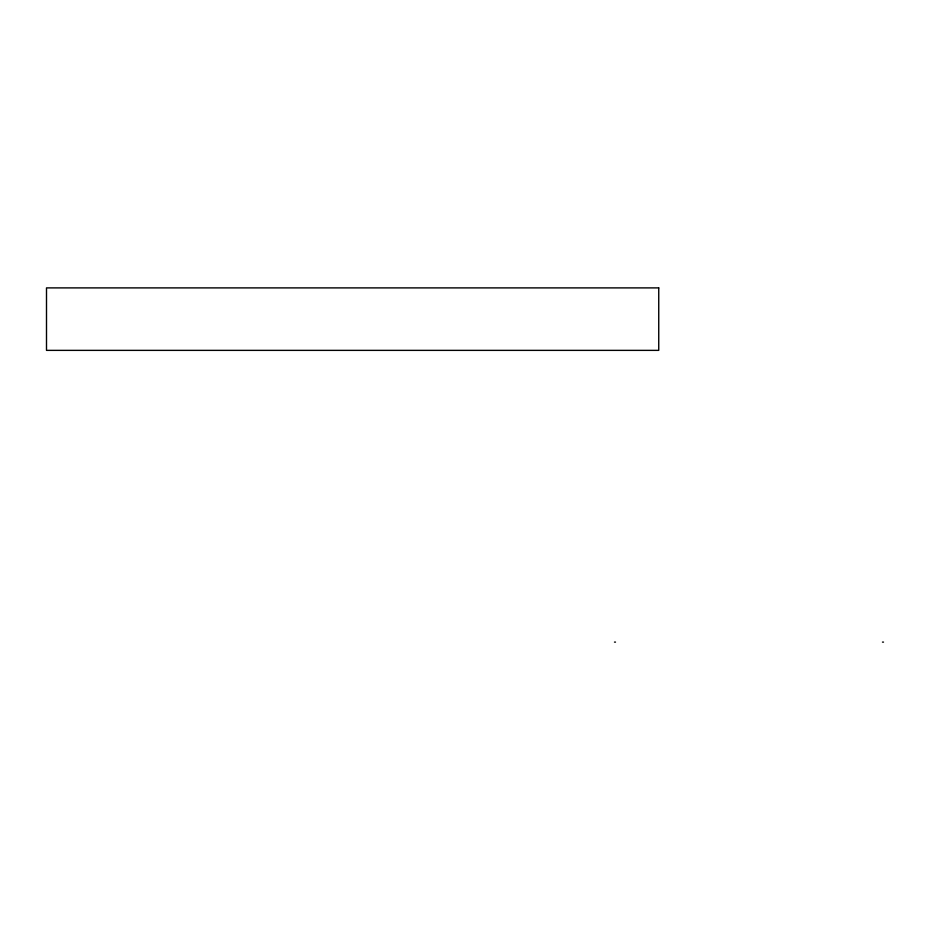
<?xml version="1.0" encoding="UTF-8"?>
<svg xmlns="http://www.w3.org/2000/svg" width="930" height="930" viewBox="0 0 930 930"><rect width="100%" height="100%" fill="white"/><g stroke="black" fill="none" stroke-linecap="round" stroke-linejoin="round"><path stroke-width="1.4" d="M614.486 642.107L615.497 642.107M882.477 642.107L883.5 642.107M658.742 287.893L46.5 287.893L46.5 350.366L658.742 350.366L658.742 287.893"/></g></svg>
